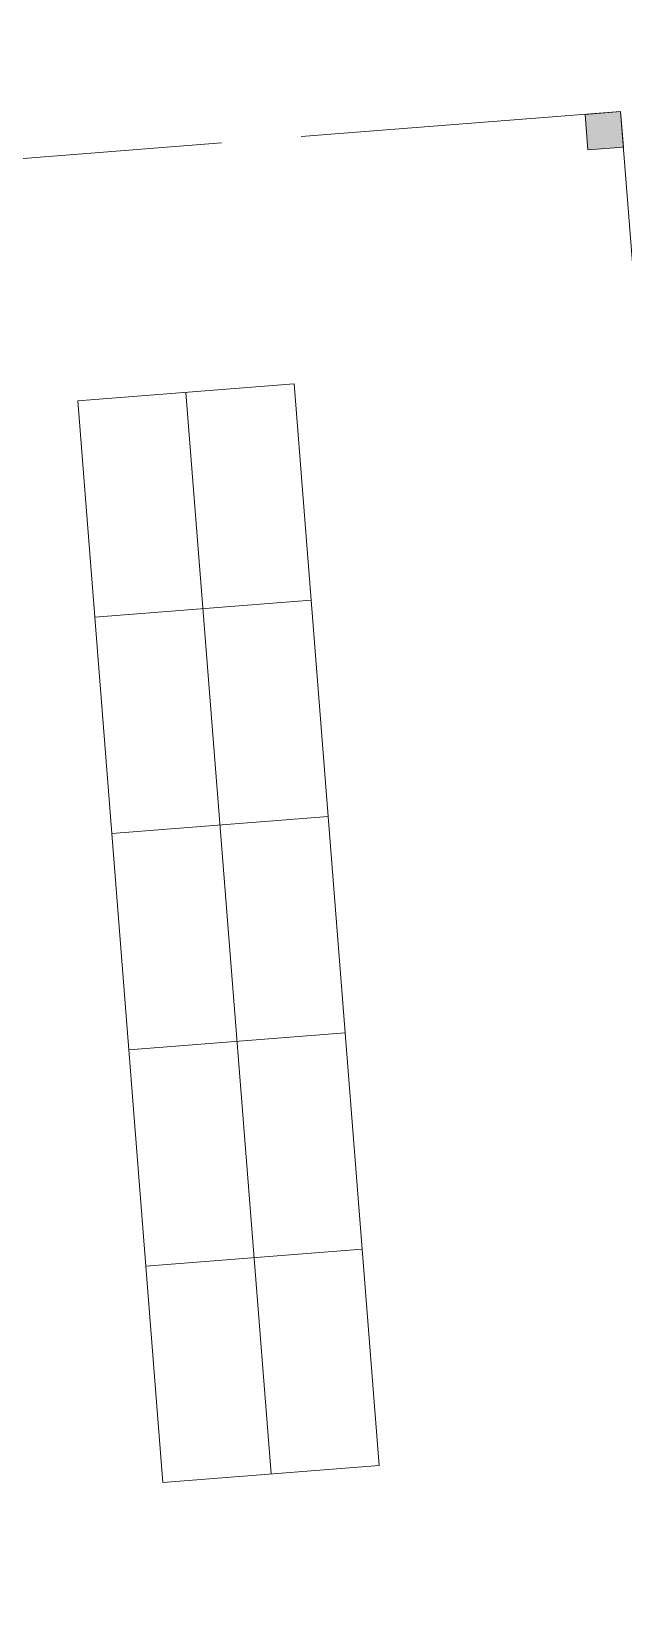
# Model space of a CAD drawing. Header units: metres. Extents: x -48 to 2360, y -1392 to 453.
# Drawn here: x 404.7 to 411.35, y -1242.86 to -1225.07 of the extents above; entities that cross this region are included whole.
import ezdxf

# ---------------------------------------------------------------- set-up
doc = ezdxf.new("R2010")
doc.units = ezdxf.units.M
doc.linetypes.add('ACAD_ISO02W100', pattern=[15, 12, -3])
doc.layers.add('JARDINERAS', color=93, linetype='Continuous', lineweight=5, transparency=0.4)
doc.layers.add('MUROS', color=31, linetype='Continuous', lineweight=9)
doc.layers.add('proyecciones nuevas', color=170, linetype='ACAD_ISO02W100', lineweight=13)

msp = doc.modelspace()

# ---------------------------------------------------------------- hatches: boundary and pattern name
at = {"layer": 'MUROS', "ltscale": 7, "transparency": 33554687}
h = msp.add_hatch(color=256, dxfattribs=at)
h.dxf.hatch_style = 1
h.paths.add_polyline_path([(411.318, -1225.972), (410.92, -1226.004), (410.951, -1226.402), (411.35, -1226.371)])
h.paths.add_polyline_path([(411.898, -1233.349), (411.499, -1233.381), (411.531, -1233.78), (411.929, -1233.748)])
h.paths.add_polyline_path([(412.478, -1240.727), (412.079, -1240.758), (412.11, -1241.157), (412.509, -1241.126)])
h.paths.add_polyline_path([(413.057, -1248.104), (412.659, -1248.135), (412.69, -1248.534), (413.089, -1248.503)])

# ---------------------------------------------------------------- linework, layer by layer
at = {"layer": 'JARDINERAS', "transparency": 33554585}
for p, q in [((407.65, -1229.034), (405.217, -1229.226)), ((407.65, -1229.034), (408.605, -1241.197)), ((406.433, -1229.13), (407.389, -1241.293)), ((407.841, -1231.467), (405.408, -1231.658)), ((408.032, -1233.899), (405.599, -1234.091)), ((408.223, -1236.332), (405.79, -1236.523)), ((408.414, -1238.764), (405.982, -1238.956))]:
    msp.add_line(p, q, dxfattribs=at)
msp.add_lwpolyline([(408.605, -1241.197), (406.173, -1241.388), (405.217, -1229.226)], dxfattribs=at)
for points in [[(392.135, -1216.027), (395.952, -1218.043), (399.738, -1218.641), (405.354, -1221.308), (408.799, -1222.721), (414.681, -1224.513), (429.764, -1230.215), (438.49, -1233.215), (447.259, -1237.183)], [(392.864, -1225.313), (397.32, -1225.663), (400.152, -1224.094), (402.812, -1224.552), (405.492, -1223.016)]]:
    msp.add_spline(points, degree=3, dxfattribs=at)
at = {"layer": 'MUROS', "ltscale": 7, "transparency": 33554687}
msp.add_lwpolyline([(410.92, -1226.004), (410.951, -1226.402), (411.35, -1226.371), (411.318, -1225.972), (410.92, -1226.004)], dxfattribs=at)
at = {"layer": 'proyecciones nuevas', "ltscale": 0.3, "transparency": 33554559}
msp.add_lwpolyline([(411.318, -1225.972), (393.029, -1227.409), (395.379, -1257.317), (395.379, -1257.317), (413.668, -1255.88), (412.819, -1245.073), (412.11, -1236.049), (411.542, -1228.813)], close=True, dxfattribs=at)

doc.saveas('drawing.dxf')
